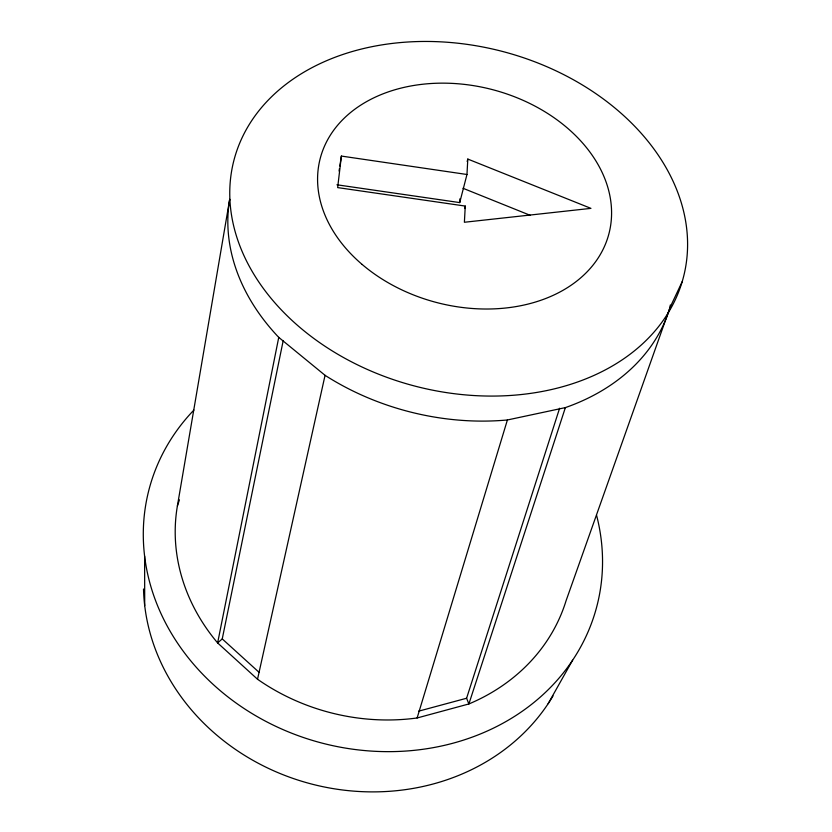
<?xml version="1.0" encoding="UTF-8"?>
<svg xmlns="http://www.w3.org/2000/svg" width="832" height="832" viewBox="0 0 832 832"><rect width="100%" height="100%" fill="white"/><g stroke="black" fill="none" stroke-linecap="round" stroke-linejoin="round"><path stroke-width="1.25" d="M467.802 159.068L466.97 174.491L341.38 156.073L337.657 187.595L465.265 206.076L464.391 222.258L590.938 208.364L467.802 159.068L467.178 161.522M336.939 184.787L459.722 202.592L459.94 198.775M670.29 305.022L669.989 307.559L566.072 600.725A200.356 174.429 14.6 0 1 468.884 703.955L417.123 717.974A200.356 174.429 14.6 0 1 257.525 679.245L217.63 642.938A200.356 174.429 14.6 0 1 177.382 506.002L229.705 199.285A226.959 171.413 14.6 0 0 278.751 337.376L217.63 642.938L222.248 638.903L283.223 340.517M339.061 171.049L339.456 168.553M339.841 166.057L341.38 156.073M257.525 679.245L325.062 375.326L278.751 337.376M459.722 202.592L466.97 174.491M464.63 208.499L465.265 206.076M417.123 717.974L507.395 419.973L565.365 407.607A226.959 171.413 14.6 0 0 669.989 307.559L682.167 281.726A232.232 172.962 14.6 0 0 389.834 43.732A232.232 172.962 14.6 0 0 304.023 330.845A232.232 172.962 14.6 0 0 682.167 281.726M565.365 407.607L468.884 703.955L466.596 698.246L559.603 408.231M177.382 506.002L179.421 499.834M548.153 703.685L572.603 660.223M418.621 711.173L466.596 698.246M462.998 188.271L530.358 215.384M222.248 638.903L259.251 672.485M144.612 556.088L144.706 605.654M507.395 419.973A226.959 171.413 14.6 0 1 325.062 375.326M596.575 515.299A231.4 201.635 14.6 0 1 321.87 743.059A231.4 201.635 14.6 0 1 193.918 410.041M553.03 695.926A218.442 194.438 14.6 0 1 311.303 783.962A218.442 194.438 14.6 0 1 143.52 589.004M362.159 264.462A149.178 110.042 14.6 0 0 607.11 239.741A149.178 110.042 14.6 0 0 424.476 84.053A149.178 110.042 14.6 0 0 362.159 264.462"/></g></svg>
